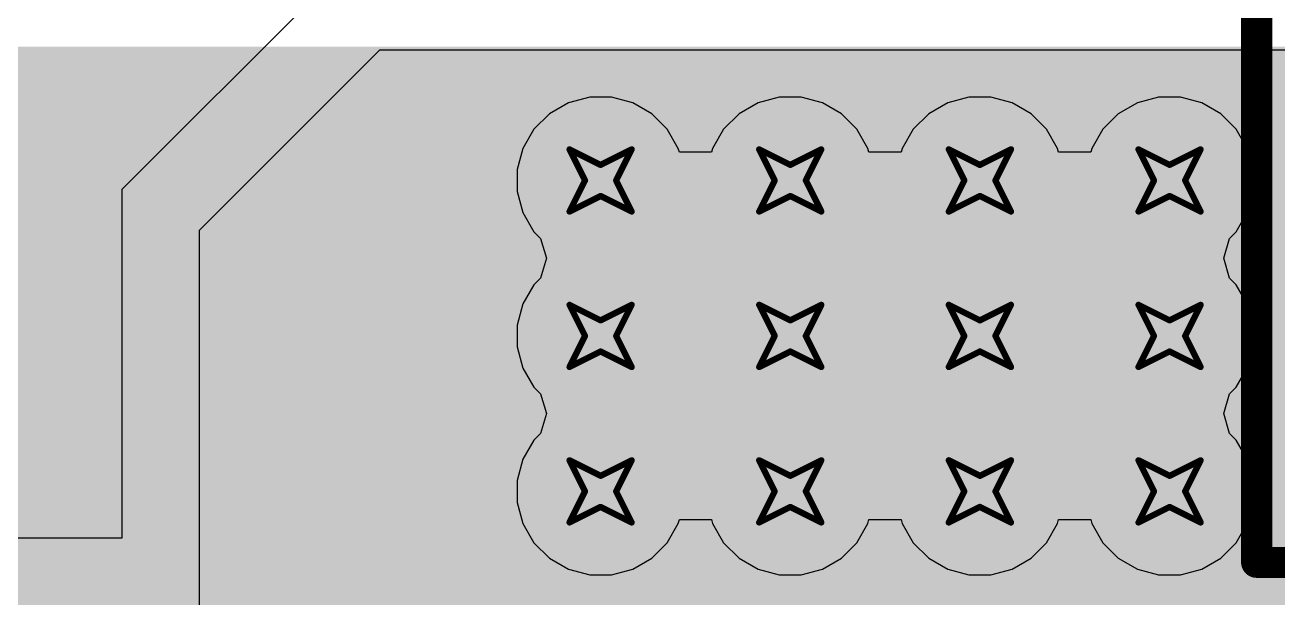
# Model space of a CAD drawing. Header units: inches. Extents: x -36 to 349, y -11 to 240.
# Drawn here: x 122.46 to 132.7, y 12.19 to 16.87 of the extents above; entities that cross this region are included whole.
import ezdxf

# ---------------------------------------------------------------- set-up
doc = ezdxf.new("R2010")
doc.units = ezdxf.units.IN
for name, color, linetype in [('Bottom Layer', 5, 'Continuous'), ('Drill Drawing', 1, 'Continuous'), ('Layer 1', 16, 'Continuous'), ('Layer 2', 76, 'Continuous'), ('Top Layer', 1, 'Continuous'), ('Top Overlay', 2, 'Continuous'), ('Top Paste', 8, 'Continuous'), ('Top Solder', 216, 'Continuous'), ('Via Holes', 16, 'Continuous')]:
    doc.layers.add(name, color=color, linetype=linetype)

# ---------------------------------------------------------------- blocks, each defined once
blk = doc.blocks.new('R___2512_63')
at = {"layer": 'Top Layer'}
for points in [[(-4.05, 1.7), (-2.45, 1.7), (-2.45, -1.7), (-4.05, -1.7)], [(2.45, 1.7), (4.05, 1.7), (4.05, -1.7), (2.45, -1.7)]]:
    blk.add_hatch(color=1, dxfattribs=at).paths.add_polyline_path(points)
at = {"layer": 'Top Paste'}
for points in [[(-4.05, 1.7), (-2.45, 1.7), (-2.45, -1.7), (-4.05, -1.7)], [(2.45, 1.7), (4.05, 1.7), (4.05, -1.7), (2.45, -1.7)]]:
    blk.add_hatch(color=8, dxfattribs=at).paths.add_polyline_path(points)
at = {"layer": 'Top Solder'}
for points in [[(-4.152, 1.802), (-2.348, 1.802), (-2.348, -1.802), (-4.152, -1.802)], [(2.348, 1.802), (4.152, 1.802), (4.152, -1.802), (2.348, -1.802)]]:
    blk.add_hatch(color=216, dxfattribs=at).paths.add_polyline_path(points)
at = {"layer": 'Top Overlay'}
for points in [[(4.237, 1.854, 0.254, 0.254, 0), (-4.242, 1.854, 0.254, 0.254, 0)], [(-4.242, -1.854, 0.254, 0.254, 0), (-4.242, 1.854, 0.254, 0.254, 0)], [(4.237, -1.854, 0.254, 0.254, 0), (4.237, 1.854, 0.254, 0.254, 0)], [(4.237, -1.854, 0.254, 0.254, 0), (-4.242, -1.854, 0.254, 0.254, 0)]]:
    blk.add_lwpolyline(points, format="xyseb", dxfattribs=at)
for points in [[(-4.305, 1.854, 0.127, 0.127, 1), (-4.178, 1.854, 0.127, 0.127, 1)], [(-4.305, 1.854, 0.127, 0.127, 1), (-4.178, 1.854, 0.127, 0.127, 1)], [(4.173, 1.854, 0.127, 0.127, 1), (4.3, 1.854, 0.127, 0.127, 1)], [(4.173, 1.854, 0.127, 0.127, 1), (4.3, 1.854, 0.127, 0.127, 1)], [(-4.305, -1.854, 0.127, 0.127, 1), (-4.178, -1.854, 0.127, 0.127, 1)], [(-4.305, -1.854, 0.127, 0.127, 1), (-4.178, -1.854, 0.127, 0.127, 1)], [(4.173, -1.854, 0.127, 0.127, 1), (4.3, -1.854, 0.127, 0.127, 1)], [(4.173, -1.854, 0.127, 0.127, 1), (4.3, -1.854, 0.127, 0.127, 1)]]:
    blk.add_lwpolyline(points, format="xyseb", close=True, dxfattribs=at)

msp = doc.modelspace()

# ---------------------------------------------------------------- hatches: boundary and pattern name
at = {"layer": 'Bottom Layer'}
for points in [[(121.599, -10.592), (134.35, -10.592), (134.35, 16.688), (121.599, 16.688)], [(121.599, 8.576), (140.877, 8.576), (140.877, 16.688), (121.599, 16.688)]]:
    msp.add_hatch(color=5, dxfattribs=at).paths.add_polyline_path(points)
h = msp.add_hatch(color=5, dxfattribs=at)
edge = h.paths.add_edge_path()
edge.add_arc((127.161, 15.596), 0.3, 0, 360)
h = msp.add_hatch(color=5, dxfattribs=at)
edge = h.paths.add_edge_path()
edge.add_arc((128.711, 15.596), 0.3, 0, 360)
h = msp.add_hatch(color=5, dxfattribs=at)
edge = h.paths.add_edge_path()
edge.add_arc((130.26, 15.596), 0.3, 0, 360)
h = msp.add_hatch(color=5, dxfattribs=at)
edge = h.paths.add_edge_path()
edge.add_arc((131.81, 15.596), 0.3, 0, 360)
h = msp.add_hatch(color=5, dxfattribs=at)
edge = h.paths.add_edge_path()
edge.add_arc((127.161, 14.326), 0.3, 0, 360)
h = msp.add_hatch(color=5, dxfattribs=at)
edge = h.paths.add_edge_path()
edge.add_arc((128.711, 14.326), 0.3, 0, 360)
h = msp.add_hatch(color=5, dxfattribs=at)
edge = h.paths.add_edge_path()
edge.add_arc((130.26, 14.326), 0.3, 0, 360)
h = msp.add_hatch(color=5, dxfattribs=at)
edge = h.paths.add_edge_path()
edge.add_arc((131.81, 14.326), 0.3, 0, 360)
h = msp.add_hatch(color=5, dxfattribs=at)
edge = h.paths.add_edge_path()
edge.add_arc((127.161, 13.056), 0.3, 0, 360)
h = msp.add_hatch(color=5, dxfattribs=at)
edge = h.paths.add_edge_path()
edge.add_arc((128.711, 13.056), 0.3, 0, 360)
h = msp.add_hatch(color=5, dxfattribs=at)
edge = h.paths.add_edge_path()
edge.add_arc((130.26, 13.056), 0.3, 0, 360)
h = msp.add_hatch(color=5, dxfattribs=at)
edge = h.paths.add_edge_path()
edge.add_arc((131.81, 13.056), 0.3, 0, 360)
at = {"layer": 'Layer 1'}
h = msp.add_hatch(color=16, dxfattribs=at)
edge = h.paths.add_edge_path()
edge.add_arc((127.161, 15.596), 0.3, 0, 360)
h = msp.add_hatch(color=16, dxfattribs=at)
edge = h.paths.add_edge_path()
edge.add_arc((128.711, 15.596), 0.3, 0, 360)
h = msp.add_hatch(color=16, dxfattribs=at)
edge = h.paths.add_edge_path()
edge.add_arc((130.26, 15.596), 0.3, 0, 360)
h = msp.add_hatch(color=16, dxfattribs=at)
edge = h.paths.add_edge_path()
edge.add_arc((131.81, 15.596), 0.3, 0, 360)
h = msp.add_hatch(color=16, dxfattribs=at)
edge = h.paths.add_edge_path()
edge.add_arc((127.161, 14.326), 0.3, 0, 360)
h = msp.add_hatch(color=16, dxfattribs=at)
edge = h.paths.add_edge_path()
edge.add_arc((128.711, 14.326), 0.3, 0, 360)
h = msp.add_hatch(color=16, dxfattribs=at)
edge = h.paths.add_edge_path()
edge.add_arc((130.26, 14.326), 0.3, 0, 360)
h = msp.add_hatch(color=16, dxfattribs=at)
edge = h.paths.add_edge_path()
edge.add_arc((131.81, 14.326), 0.3, 0, 360)
h = msp.add_hatch(color=16, dxfattribs=at)
edge = h.paths.add_edge_path()
edge.add_arc((127.161, 13.056), 0.3, 0, 360)
h = msp.add_hatch(color=16, dxfattribs=at)
edge = h.paths.add_edge_path()
edge.add_arc((128.711, 13.056), 0.3, 0, 360)
h = msp.add_hatch(color=16, dxfattribs=at)
edge = h.paths.add_edge_path()
edge.add_arc((130.26, 13.056), 0.3, 0, 360)
h = msp.add_hatch(color=16, dxfattribs=at)
edge = h.paths.add_edge_path()
edge.add_arc((131.81, 13.056), 0.3, 0, 360)
at = {"layer": 'Layer 2'}
h = msp.add_hatch(color=76, dxfattribs=at)
edge = h.paths.add_edge_path()
edge.add_arc((127.161, 15.596), 0.3, 0, 360)
h = msp.add_hatch(color=76, dxfattribs=at)
edge = h.paths.add_edge_path()
edge.add_arc((128.711, 15.596), 0.3, 0, 360)
h = msp.add_hatch(color=76, dxfattribs=at)
edge = h.paths.add_edge_path()
edge.add_arc((130.26, 15.596), 0.3, 0, 360)
h = msp.add_hatch(color=76, dxfattribs=at)
edge = h.paths.add_edge_path()
edge.add_arc((131.81, 15.596), 0.3, 0, 360)
h = msp.add_hatch(color=76, dxfattribs=at)
edge = h.paths.add_edge_path()
edge.add_arc((127.161, 14.326), 0.3, 0, 360)
h = msp.add_hatch(color=76, dxfattribs=at)
edge = h.paths.add_edge_path()
edge.add_arc((128.711, 14.326), 0.3, 0, 360)
h = msp.add_hatch(color=76, dxfattribs=at)
edge = h.paths.add_edge_path()
edge.add_arc((130.26, 14.326), 0.3, 0, 360)
h = msp.add_hatch(color=76, dxfattribs=at)
edge = h.paths.add_edge_path()
edge.add_arc((131.81, 14.326), 0.3, 0, 360)
h = msp.add_hatch(color=76, dxfattribs=at)
edge = h.paths.add_edge_path()
edge.add_arc((127.161, 13.056), 0.3, 0, 360)
h = msp.add_hatch(color=76, dxfattribs=at)
edge = h.paths.add_edge_path()
edge.add_arc((128.711, 13.056), 0.3, 0, 360)
h = msp.add_hatch(color=76, dxfattribs=at)
edge = h.paths.add_edge_path()
edge.add_arc((130.26, 13.056), 0.3, 0, 360)
h = msp.add_hatch(color=76, dxfattribs=at)
edge = h.paths.add_edge_path()
edge.add_arc((131.81, 13.056), 0.3, 0, 360)
at = {"layer": 'Top Layer'}
h = msp.add_hatch(color=1, dxfattribs=at)
edge = h.paths.add_edge_path()
edge.add_arc((127.161, 15.596), 0.3, 0, 360)
h = msp.add_hatch(color=1, dxfattribs=at)
edge = h.paths.add_edge_path()
edge.add_arc((128.711, 15.596), 0.3, 0, 360)
h = msp.add_hatch(color=1, dxfattribs=at)
edge = h.paths.add_edge_path()
edge.add_arc((130.26, 15.596), 0.3, 0, 360)
h = msp.add_hatch(color=1, dxfattribs=at)
edge = h.paths.add_edge_path()
edge.add_arc((131.81, 15.596), 0.3, 0, 360)
h = msp.add_hatch(color=1, dxfattribs=at)
edge = h.paths.add_edge_path()
edge.add_arc((127.161, 14.326), 0.3, 0, 360)
h = msp.add_hatch(color=1, dxfattribs=at)
edge = h.paths.add_edge_path()
edge.add_arc((128.711, 14.326), 0.3, 0, 360)
h = msp.add_hatch(color=1, dxfattribs=at)
edge = h.paths.add_edge_path()
edge.add_arc((130.26, 14.326), 0.3, 0, 360)
h = msp.add_hatch(color=1, dxfattribs=at)
edge = h.paths.add_edge_path()
edge.add_arc((131.81, 14.326), 0.3, 0, 360)
h = msp.add_hatch(color=1, dxfattribs=at)
edge = h.paths.add_edge_path()
edge.add_arc((127.161, 13.056), 0.3, 0, 360)
h = msp.add_hatch(color=1, dxfattribs=at)
edge = h.paths.add_edge_path()
edge.add_arc((128.711, 13.056), 0.3, 0, 360)
h = msp.add_hatch(color=1, dxfattribs=at)
edge = h.paths.add_edge_path()
edge.add_arc((130.26, 13.056), 0.3, 0, 360)
h = msp.add_hatch(color=1, dxfattribs=at)
edge = h.paths.add_edge_path()
edge.add_arc((131.81, 13.056), 0.3, 0, 360)
at = {"layer": 'Via Holes'}
h = msp.add_hatch(color=7, dxfattribs=at)
edge = h.paths.add_edge_path()
edge.add_arc((127.161, 15.596), 0.15, 0, 360)
h = msp.add_hatch(color=7, dxfattribs=at)
edge = h.paths.add_edge_path()
edge.add_arc((128.711, 15.596), 0.15, 0, 360)
h = msp.add_hatch(color=7, dxfattribs=at)
edge = h.paths.add_edge_path()
edge.add_arc((130.26, 15.596), 0.15, 0, 360)
h = msp.add_hatch(color=7, dxfattribs=at)
edge = h.paths.add_edge_path()
edge.add_arc((131.81, 15.596), 0.15, 0, 360)
h = msp.add_hatch(color=7, dxfattribs=at)
edge = h.paths.add_edge_path()
edge.add_arc((127.161, 14.326), 0.15, 0, 360)
h = msp.add_hatch(color=7, dxfattribs=at)
edge = h.paths.add_edge_path()
edge.add_arc((128.711, 14.326), 0.15, 0, 360)
h = msp.add_hatch(color=7, dxfattribs=at)
edge = h.paths.add_edge_path()
edge.add_arc((130.26, 14.326), 0.15, 0, 360)
h = msp.add_hatch(color=7, dxfattribs=at)
edge = h.paths.add_edge_path()
edge.add_arc((131.81, 14.326), 0.15, 0, 360)
h = msp.add_hatch(color=7, dxfattribs=at)
edge = h.paths.add_edge_path()
edge.add_arc((127.161, 13.056), 0.15, 0, 360)
h = msp.add_hatch(color=7, dxfattribs=at)
edge = h.paths.add_edge_path()
edge.add_arc((128.711, 13.056), 0.15, 0, 360)
h = msp.add_hatch(color=7, dxfattribs=at)
edge = h.paths.add_edge_path()
edge.add_arc((130.26, 13.056), 0.15, 0, 360)
h = msp.add_hatch(color=7, dxfattribs=at)
edge = h.paths.add_edge_path()
edge.add_arc((131.81, 13.056), 0.15, 0, 360)

# ---------------------------------------------------------------- linework, layer by layer
at = {"layer": 'Drill Drawing'}
for points in [[(126.907, 15.85, 0.0508, 0.0508, 0), (127.161, 15.723, 0.0508, 0.0508, 0)], [(126.907, 15.85, 0.0508, 0.0508, 0), (127.034, 15.596, 0.0508, 0.0508, 0)], [(127.161, 15.723, 0.0508, 0.0508, 0), (127.415, 15.85, 0.0508, 0.0508, 0)], [(127.288, 15.596, 0.0508, 0.0508, 0), (127.415, 15.85, 0.0508, 0.0508, 0)], [(128.457, 15.85, 0.0508, 0.0508, 0), (128.711, 15.723, 0.0508, 0.0508, 0)], [(128.457, 15.85, 0.0508, 0.0508, 0), (128.584, 15.596, 0.0508, 0.0508, 0)], [(128.711, 15.723, 0.0508, 0.0508, 0), (128.965, 15.85, 0.0508, 0.0508, 0)], [(128.838, 15.596, 0.0508, 0.0508, 0), (128.965, 15.85, 0.0508, 0.0508, 0)], [(130.006, 15.85, 0.0508, 0.0508, 0), (130.26, 15.723, 0.0508, 0.0508, 0)], [(130.006, 15.85, 0.0508, 0.0508, 0), (130.133, 15.596, 0.0508, 0.0508, 0)], [(130.26, 15.723, 0.0508, 0.0508, 0), (130.514, 15.85, 0.0508, 0.0508, 0)], [(130.387, 15.596, 0.0508, 0.0508, 0), (130.514, 15.85, 0.0508, 0.0508, 0)], [(131.556, 15.85, 0.0508, 0.0508, 0), (131.81, 15.723, 0.0508, 0.0508, 0)], [(131.556, 15.85, 0.0508, 0.0508, 0), (131.683, 15.596, 0.0508, 0.0508, 0)], [(131.81, 15.723, 0.0508, 0.0508, 0), (132.064, 15.85, 0.0508, 0.0508, 0)], [(131.937, 15.596, 0.0508, 0.0508, 0), (132.064, 15.85, 0.0508, 0.0508, 0)], [(126.907, 15.342, 0.0508, 0.0508, 0), (127.034, 15.596, 0.0508, 0.0508, 0)], [(127.288, 15.596, 0.0508, 0.0508, 0), (127.415, 15.342, 0.0508, 0.0508, 0)], [(128.457, 15.342, 0.0508, 0.0508, 0), (128.584, 15.596, 0.0508, 0.0508, 0)], [(128.838, 15.596, 0.0508, 0.0508, 0), (128.965, 15.342, 0.0508, 0.0508, 0)], [(130.006, 15.342, 0.0508, 0.0508, 0), (130.133, 15.596, 0.0508, 0.0508, 0)], [(130.387, 15.596, 0.0508, 0.0508, 0), (130.514, 15.342, 0.0508, 0.0508, 0)], [(131.556, 15.342, 0.0508, 0.0508, 0), (131.683, 15.596, 0.0508, 0.0508, 0)], [(131.937, 15.596, 0.0508, 0.0508, 0), (132.064, 15.342, 0.0508, 0.0508, 0)], [(126.907, 15.342, 0.0508, 0.0508, 0), (127.161, 15.469, 0.0508, 0.0508, 0)], [(127.161, 15.469, 0.0508, 0.0508, 0), (127.415, 15.342, 0.0508, 0.0508, 0)], [(128.457, 15.342, 0.0508, 0.0508, 0), (128.711, 15.469, 0.0508, 0.0508, 0)], [(128.711, 15.469, 0.0508, 0.0508, 0), (128.965, 15.342, 0.0508, 0.0508, 0)], [(130.006, 15.342, 0.0508, 0.0508, 0), (130.26, 15.469, 0.0508, 0.0508, 0)], [(130.26, 15.469, 0.0508, 0.0508, 0), (130.514, 15.342, 0.0508, 0.0508, 0)], [(131.556, 15.342, 0.0508, 0.0508, 0), (131.81, 15.469, 0.0508, 0.0508, 0)], [(131.81, 15.469, 0.0508, 0.0508, 0), (132.064, 15.342, 0.0508, 0.0508, 0)], [(126.907, 14.58, 0.0508, 0.0508, 0), (127.161, 14.453, 0.0508, 0.0508, 0)], [(126.907, 14.58, 0.0508, 0.0508, 0), (127.034, 14.326, 0.0508, 0.0508, 0)], [(127.161, 14.453, 0.0508, 0.0508, 0), (127.415, 14.58, 0.0508, 0.0508, 0)], [(127.288, 14.326, 0.0508, 0.0508, 0), (127.415, 14.58, 0.0508, 0.0508, 0)], [(128.457, 14.58, 0.0508, 0.0508, 0), (128.711, 14.453, 0.0508, 0.0508, 0)], [(128.457, 14.58, 0.0508, 0.0508, 0), (128.584, 14.326, 0.0508, 0.0508, 0)], [(128.711, 14.453, 0.0508, 0.0508, 0), (128.965, 14.58, 0.0508, 0.0508, 0)], [(128.838, 14.326, 0.0508, 0.0508, 0), (128.965, 14.58, 0.0508, 0.0508, 0)], [(130.006, 14.58, 0.0508, 0.0508, 0), (130.26, 14.453, 0.0508, 0.0508, 0)], [(130.006, 14.58, 0.0508, 0.0508, 0), (130.133, 14.326, 0.0508, 0.0508, 0)], [(130.26, 14.453, 0.0508, 0.0508, 0), (130.514, 14.58, 0.0508, 0.0508, 0)], [(130.387, 14.326, 0.0508, 0.0508, 0), (130.514, 14.58, 0.0508, 0.0508, 0)], [(131.556, 14.58, 0.0508, 0.0508, 0), (131.81, 14.453, 0.0508, 0.0508, 0)], [(131.556, 14.58, 0.0508, 0.0508, 0), (131.683, 14.326, 0.0508, 0.0508, 0)], [(131.81, 14.453, 0.0508, 0.0508, 0), (132.064, 14.58, 0.0508, 0.0508, 0)], [(131.937, 14.326, 0.0508, 0.0508, 0), (132.064, 14.58, 0.0508, 0.0508, 0)], [(126.907, 14.072, 0.0508, 0.0508, 0), (127.034, 14.326, 0.0508, 0.0508, 0)], [(127.288, 14.326, 0.0508, 0.0508, 0), (127.415, 14.072, 0.0508, 0.0508, 0)], [(128.457, 14.072, 0.0508, 0.0508, 0), (128.584, 14.326, 0.0508, 0.0508, 0)], [(128.838, 14.326, 0.0508, 0.0508, 0), (128.965, 14.072, 0.0508, 0.0508, 0)], [(130.006, 14.072, 0.0508, 0.0508, 0), (130.133, 14.326, 0.0508, 0.0508, 0)], [(130.387, 14.326, 0.0508, 0.0508, 0), (130.514, 14.072, 0.0508, 0.0508, 0)], [(131.556, 14.072, 0.0508, 0.0508, 0), (131.683, 14.326, 0.0508, 0.0508, 0)], [(131.937, 14.326, 0.0508, 0.0508, 0), (132.064, 14.072, 0.0508, 0.0508, 0)], [(126.907, 14.072, 0.0508, 0.0508, 0), (127.161, 14.199, 0.0508, 0.0508, 0)], [(127.161, 14.199, 0.0508, 0.0508, 0), (127.415, 14.072, 0.0508, 0.0508, 0)], [(128.457, 14.072, 0.0508, 0.0508, 0), (128.711, 14.199, 0.0508, 0.0508, 0)], [(128.711, 14.199, 0.0508, 0.0508, 0), (128.965, 14.072, 0.0508, 0.0508, 0)], [(130.006, 14.072, 0.0508, 0.0508, 0), (130.26, 14.199, 0.0508, 0.0508, 0)], [(130.26, 14.199, 0.0508, 0.0508, 0), (130.514, 14.072, 0.0508, 0.0508, 0)], [(131.556, 14.072, 0.0508, 0.0508, 0), (131.81, 14.199, 0.0508, 0.0508, 0)], [(131.81, 14.199, 0.0508, 0.0508, 0), (132.064, 14.072, 0.0508, 0.0508, 0)], [(126.907, 13.31, 0.0508, 0.0508, 0), (127.161, 13.183, 0.0508, 0.0508, 0)], [(126.907, 13.31, 0.0508, 0.0508, 0), (127.034, 13.056, 0.0508, 0.0508, 0)], [(127.161, 13.183, 0.0508, 0.0508, 0), (127.415, 13.31, 0.0508, 0.0508, 0)], [(127.288, 13.056, 0.0508, 0.0508, 0), (127.415, 13.31, 0.0508, 0.0508, 0)], [(128.457, 13.31, 0.0508, 0.0508, 0), (128.711, 13.183, 0.0508, 0.0508, 0)], [(128.457, 13.31, 0.0508, 0.0508, 0), (128.584, 13.056, 0.0508, 0.0508, 0)], [(128.711, 13.183, 0.0508, 0.0508, 0), (128.965, 13.31, 0.0508, 0.0508, 0)], [(128.838, 13.056, 0.0508, 0.0508, 0), (128.965, 13.31, 0.0508, 0.0508, 0)], [(130.006, 13.31, 0.0508, 0.0508, 0), (130.26, 13.183, 0.0508, 0.0508, 0)], [(130.006, 13.31, 0.0508, 0.0508, 0), (130.133, 13.056, 0.0508, 0.0508, 0)], [(130.26, 13.183, 0.0508, 0.0508, 0), (130.514, 13.31, 0.0508, 0.0508, 0)], [(130.387, 13.056, 0.0508, 0.0508, 0), (130.514, 13.31, 0.0508, 0.0508, 0)], [(131.556, 13.31, 0.0508, 0.0508, 0), (131.81, 13.183, 0.0508, 0.0508, 0)], [(131.556, 13.31, 0.0508, 0.0508, 0), (131.683, 13.056, 0.0508, 0.0508, 0)], [(131.81, 13.183, 0.0508, 0.0508, 0), (132.064, 13.31, 0.0508, 0.0508, 0)], [(131.937, 13.056, 0.0508, 0.0508, 0), (132.064, 13.31, 0.0508, 0.0508, 0)], [(126.907, 12.802, 0.0508, 0.0508, 0), (127.034, 13.056, 0.0508, 0.0508, 0)], [(127.288, 13.056, 0.0508, 0.0508, 0), (127.415, 12.802, 0.0508, 0.0508, 0)], [(128.457, 12.802, 0.0508, 0.0508, 0), (128.584, 13.056, 0.0508, 0.0508, 0)], [(128.838, 13.056, 0.0508, 0.0508, 0), (128.965, 12.802, 0.0508, 0.0508, 0)], [(130.006, 12.802, 0.0508, 0.0508, 0), (130.133, 13.056, 0.0508, 0.0508, 0)], [(130.387, 13.056, 0.0508, 0.0508, 0), (130.514, 12.802, 0.0508, 0.0508, 0)], [(131.556, 12.802, 0.0508, 0.0508, 0), (131.683, 13.056, 0.0508, 0.0508, 0)], [(131.937, 13.056, 0.0508, 0.0508, 0), (132.064, 12.802, 0.0508, 0.0508, 0)], [(126.907, 12.802, 0.0508, 0.0508, 0), (127.161, 12.929, 0.0508, 0.0508, 0)], [(127.161, 12.929, 0.0508, 0.0508, 0), (127.415, 12.802, 0.0508, 0.0508, 0)], [(128.457, 12.802, 0.0508, 0.0508, 0), (128.711, 12.929, 0.0508, 0.0508, 0)], [(128.711, 12.929, 0.0508, 0.0508, 0), (128.965, 12.802, 0.0508, 0.0508, 0)], [(130.006, 12.802, 0.0508, 0.0508, 0), (130.26, 12.929, 0.0508, 0.0508, 0)], [(130.26, 12.929, 0.0508, 0.0508, 0), (130.514, 12.802, 0.0508, 0.0508, 0)], [(131.556, 12.802, 0.0508, 0.0508, 0), (131.81, 12.929, 0.0508, 0.0508, 0)], [(131.81, 12.929, 0.0508, 0.0508, 0), (132.064, 12.802, 0.0508, 0.0508, 0)]]:
    msp.add_lwpolyline(points, format="xyseb", dxfattribs=at)
for points in [[(126.895, 15.85, 0.0254, 0.0254, 1), (126.92, 15.85, 0.0254, 0.0254, 1)], [(126.895, 15.85, 0.0254, 0.0254, 1), (126.92, 15.85, 0.0254, 0.0254, 1)], [(127.403, 15.85, 0.0254, 0.0254, 1), (127.428, 15.85, 0.0254, 0.0254, 1)], [(127.403, 15.85, 0.0254, 0.0254, 1), (127.428, 15.85, 0.0254, 0.0254, 1)], [(128.444, 15.85, 0.0254, 0.0254, 1), (128.469, 15.85, 0.0254, 0.0254, 1)], [(128.444, 15.85, 0.0254, 0.0254, 1), (128.469, 15.85, 0.0254, 0.0254, 1)], [(128.952, 15.85, 0.0254, 0.0254, 1), (128.977, 15.85, 0.0254, 0.0254, 1)], [(128.952, 15.85, 0.0254, 0.0254, 1), (128.977, 15.85, 0.0254, 0.0254, 1)], [(129.993, 15.85, 0.0254, 0.0254, 1), (130.019, 15.85, 0.0254, 0.0254, 1)], [(129.993, 15.85, 0.0254, 0.0254, 1), (130.019, 15.85, 0.0254, 0.0254, 1)], [(130.501, 15.85, 0.0254, 0.0254, 1), (130.527, 15.85, 0.0254, 0.0254, 1)], [(130.501, 15.85, 0.0254, 0.0254, 1), (130.527, 15.85, 0.0254, 0.0254, 1)], [(131.543, 15.85, 0.0254, 0.0254, 1), (131.568, 15.85, 0.0254, 0.0254, 1)], [(131.543, 15.85, 0.0254, 0.0254, 1), (131.568, 15.85, 0.0254, 0.0254, 1)], [(132.051, 15.85, 0.0254, 0.0254, 1), (132.076, 15.85, 0.0254, 0.0254, 1)], [(132.051, 15.85, 0.0254, 0.0254, 1), (132.076, 15.85, 0.0254, 0.0254, 1)], [(127.149, 15.723, 0.0254, 0.0254, 1), (127.174, 15.723, 0.0254, 0.0254, 1)], [(127.149, 15.723, 0.0254, 0.0254, 1), (127.174, 15.723, 0.0254, 0.0254, 1)], [(128.698, 15.723, 0.0254, 0.0254, 1), (128.723, 15.723, 0.0254, 0.0254, 1)], [(128.698, 15.723, 0.0254, 0.0254, 1), (128.723, 15.723, 0.0254, 0.0254, 1)], [(130.247, 15.723, 0.0254, 0.0254, 1), (130.273, 15.723, 0.0254, 0.0254, 1)], [(130.247, 15.723, 0.0254, 0.0254, 1), (130.273, 15.723, 0.0254, 0.0254, 1)], [(131.797, 15.723, 0.0254, 0.0254, 1), (131.822, 15.723, 0.0254, 0.0254, 1)], [(131.797, 15.723, 0.0254, 0.0254, 1), (131.822, 15.723, 0.0254, 0.0254, 1)], [(127.022, 15.596, 0.0254, 0.0254, 1), (127.047, 15.596, 0.0254, 0.0254, 1)], [(127.022, 15.596, 0.0254, 0.0254, 1), (127.047, 15.596, 0.0254, 0.0254, 1)], [(127.276, 15.596, 0.0254, 0.0254, 1), (127.301, 15.596, 0.0254, 0.0254, 1)], [(127.276, 15.596, 0.0254, 0.0254, 1), (127.301, 15.596, 0.0254, 0.0254, 1)], [(128.571, 15.596, 0.0254, 0.0254, 1), (128.596, 15.596, 0.0254, 0.0254, 1)], [(128.571, 15.596, 0.0254, 0.0254, 1), (128.596, 15.596, 0.0254, 0.0254, 1)], [(128.825, 15.596, 0.0254, 0.0254, 1), (128.85, 15.596, 0.0254, 0.0254, 1)], [(128.825, 15.596, 0.0254, 0.0254, 1), (128.85, 15.596, 0.0254, 0.0254, 1)], [(130.12, 15.596, 0.0254, 0.0254, 1), (130.146, 15.596, 0.0254, 0.0254, 1)], [(130.12, 15.596, 0.0254, 0.0254, 1), (130.146, 15.596, 0.0254, 0.0254, 1)], [(130.374, 15.596, 0.0254, 0.0254, 1), (130.4, 15.596, 0.0254, 0.0254, 1)], [(130.374, 15.596, 0.0254, 0.0254, 1), (130.4, 15.596, 0.0254, 0.0254, 1)], [(131.67, 15.596, 0.0254, 0.0254, 1), (131.695, 15.596, 0.0254, 0.0254, 1)], [(131.67, 15.596, 0.0254, 0.0254, 1), (131.695, 15.596, 0.0254, 0.0254, 1)], [(131.924, 15.596, 0.0254, 0.0254, 1), (131.949, 15.596, 0.0254, 0.0254, 1)], [(131.924, 15.596, 0.0254, 0.0254, 1), (131.949, 15.596, 0.0254, 0.0254, 1)], [(127.149, 15.469, 0.0254, 0.0254, 1), (127.174, 15.469, 0.0254, 0.0254, 1)], [(127.149, 15.469, 0.0254, 0.0254, 1), (127.174, 15.469, 0.0254, 0.0254, 1)], [(128.698, 15.469, 0.0254, 0.0254, 1), (128.723, 15.469, 0.0254, 0.0254, 1)], [(128.698, 15.469, 0.0254, 0.0254, 1), (128.723, 15.469, 0.0254, 0.0254, 1)], [(130.247, 15.469, 0.0254, 0.0254, 1), (130.273, 15.469, 0.0254, 0.0254, 1)], [(130.247, 15.469, 0.0254, 0.0254, 1), (130.273, 15.469, 0.0254, 0.0254, 1)], [(131.797, 15.469, 0.0254, 0.0254, 1), (131.822, 15.469, 0.0254, 0.0254, 1)], [(131.797, 15.469, 0.0254, 0.0254, 1), (131.822, 15.469, 0.0254, 0.0254, 1)], [(126.895, 15.342, 0.0254, 0.0254, 1), (126.92, 15.342, 0.0254, 0.0254, 1)], [(126.895, 15.342, 0.0254, 0.0254, 1), (126.92, 15.342, 0.0254, 0.0254, 1)], [(127.403, 15.342, 0.0254, 0.0254, 1), (127.428, 15.342, 0.0254, 0.0254, 1)], [(127.403, 15.342, 0.0254, 0.0254, 1), (127.428, 15.342, 0.0254, 0.0254, 1)], [(128.444, 15.342, 0.0254, 0.0254, 1), (128.469, 15.342, 0.0254, 0.0254, 1)], [(128.444, 15.342, 0.0254, 0.0254, 1), (128.469, 15.342, 0.0254, 0.0254, 1)], [(128.952, 15.342, 0.0254, 0.0254, 1), (128.977, 15.342, 0.0254, 0.0254, 1)], [(128.952, 15.342, 0.0254, 0.0254, 1), (128.977, 15.342, 0.0254, 0.0254, 1)], [(129.993, 15.342, 0.0254, 0.0254, 1), (130.019, 15.342, 0.0254, 0.0254, 1)], [(129.993, 15.342, 0.0254, 0.0254, 1), (130.019, 15.342, 0.0254, 0.0254, 1)], [(130.501, 15.342, 0.0254, 0.0254, 1), (130.527, 15.342, 0.0254, 0.0254, 1)], [(130.501, 15.342, 0.0254, 0.0254, 1), (130.527, 15.342, 0.0254, 0.0254, 1)], [(131.543, 15.342, 0.0254, 0.0254, 1), (131.568, 15.342, 0.0254, 0.0254, 1)], [(131.543, 15.342, 0.0254, 0.0254, 1), (131.568, 15.342, 0.0254, 0.0254, 1)], [(132.051, 15.342, 0.0254, 0.0254, 1), (132.076, 15.342, 0.0254, 0.0254, 1)], [(132.051, 15.342, 0.0254, 0.0254, 1), (132.076, 15.342, 0.0254, 0.0254, 1)], [(126.895, 14.58, 0.0254, 0.0254, 1), (126.92, 14.58, 0.0254, 0.0254, 1)], [(126.895, 14.58, 0.0254, 0.0254, 1), (126.92, 14.58, 0.0254, 0.0254, 1)], [(127.403, 14.58, 0.0254, 0.0254, 1), (127.428, 14.58, 0.0254, 0.0254, 1)], [(127.403, 14.58, 0.0254, 0.0254, 1), (127.428, 14.58, 0.0254, 0.0254, 1)], [(128.444, 14.58, 0.0254, 0.0254, 1), (128.469, 14.58, 0.0254, 0.0254, 1)], [(128.444, 14.58, 0.0254, 0.0254, 1), (128.469, 14.58, 0.0254, 0.0254, 1)], [(128.952, 14.58, 0.0254, 0.0254, 1), (128.977, 14.58, 0.0254, 0.0254, 1)], [(128.952, 14.58, 0.0254, 0.0254, 1), (128.977, 14.58, 0.0254, 0.0254, 1)], [(129.993, 14.58, 0.0254, 0.0254, 1), (130.019, 14.58, 0.0254, 0.0254, 1)], [(129.993, 14.58, 0.0254, 0.0254, 1), (130.019, 14.58, 0.0254, 0.0254, 1)], [(130.501, 14.58, 0.0254, 0.0254, 1), (130.527, 14.58, 0.0254, 0.0254, 1)], [(130.501, 14.58, 0.0254, 0.0254, 1), (130.527, 14.58, 0.0254, 0.0254, 1)], [(131.543, 14.58, 0.0254, 0.0254, 1), (131.568, 14.58, 0.0254, 0.0254, 1)], [(131.543, 14.58, 0.0254, 0.0254, 1), (131.568, 14.58, 0.0254, 0.0254, 1)], [(132.051, 14.58, 0.0254, 0.0254, 1), (132.076, 14.58, 0.0254, 0.0254, 1)], [(132.051, 14.58, 0.0254, 0.0254, 1), (132.076, 14.58, 0.0254, 0.0254, 1)], [(127.149, 14.453, 0.0254, 0.0254, 1), (127.174, 14.453, 0.0254, 0.0254, 1)], [(127.149, 14.453, 0.0254, 0.0254, 1), (127.174, 14.453, 0.0254, 0.0254, 1)], [(128.698, 14.453, 0.0254, 0.0254, 1), (128.723, 14.453, 0.0254, 0.0254, 1)], [(128.698, 14.453, 0.0254, 0.0254, 1), (128.723, 14.453, 0.0254, 0.0254, 1)], [(130.247, 14.453, 0.0254, 0.0254, 1), (130.273, 14.453, 0.0254, 0.0254, 1)], [(130.247, 14.453, 0.0254, 0.0254, 1), (130.273, 14.453, 0.0254, 0.0254, 1)], [(131.797, 14.453, 0.0254, 0.0254, 1), (131.822, 14.453, 0.0254, 0.0254, 1)], [(131.797, 14.453, 0.0254, 0.0254, 1), (131.822, 14.453, 0.0254, 0.0254, 1)], [(127.022, 14.326, 0.0254, 0.0254, 1), (127.047, 14.326, 0.0254, 0.0254, 1)], [(127.022, 14.326, 0.0254, 0.0254, 1), (127.047, 14.326, 0.0254, 0.0254, 1)], [(127.276, 14.326, 0.0254, 0.0254, 1), (127.301, 14.326, 0.0254, 0.0254, 1)], [(127.276, 14.326, 0.0254, 0.0254, 1), (127.301, 14.326, 0.0254, 0.0254, 1)], [(128.571, 14.326, 0.0254, 0.0254, 1), (128.596, 14.326, 0.0254, 0.0254, 1)], [(128.571, 14.326, 0.0254, 0.0254, 1), (128.596, 14.326, 0.0254, 0.0254, 1)], [(128.825, 14.326, 0.0254, 0.0254, 1), (128.85, 14.326, 0.0254, 0.0254, 1)], [(128.825, 14.326, 0.0254, 0.0254, 1), (128.85, 14.326, 0.0254, 0.0254, 1)], [(130.12, 14.326, 0.0254, 0.0254, 1), (130.146, 14.326, 0.0254, 0.0254, 1)], [(130.12, 14.326, 0.0254, 0.0254, 1), (130.146, 14.326, 0.0254, 0.0254, 1)], [(130.374, 14.326, 0.0254, 0.0254, 1), (130.4, 14.326, 0.0254, 0.0254, 1)], [(130.374, 14.326, 0.0254, 0.0254, 1), (130.4, 14.326, 0.0254, 0.0254, 1)], [(131.67, 14.326, 0.0254, 0.0254, 1), (131.695, 14.326, 0.0254, 0.0254, 1)], [(131.67, 14.326, 0.0254, 0.0254, 1), (131.695, 14.326, 0.0254, 0.0254, 1)], [(131.924, 14.326, 0.0254, 0.0254, 1), (131.949, 14.326, 0.0254, 0.0254, 1)], [(131.924, 14.326, 0.0254, 0.0254, 1), (131.949, 14.326, 0.0254, 0.0254, 1)], [(127.149, 14.199, 0.0254, 0.0254, 1), (127.174, 14.199, 0.0254, 0.0254, 1)], [(127.149, 14.199, 0.0254, 0.0254, 1), (127.174, 14.199, 0.0254, 0.0254, 1)], [(128.698, 14.199, 0.0254, 0.0254, 1), (128.723, 14.199, 0.0254, 0.0254, 1)], [(128.698, 14.199, 0.0254, 0.0254, 1), (128.723, 14.199, 0.0254, 0.0254, 1)], [(130.247, 14.199, 0.0254, 0.0254, 1), (130.273, 14.199, 0.0254, 0.0254, 1)], [(130.247, 14.199, 0.0254, 0.0254, 1), (130.273, 14.199, 0.0254, 0.0254, 1)], [(131.797, 14.199, 0.0254, 0.0254, 1), (131.822, 14.199, 0.0254, 0.0254, 1)], [(131.797, 14.199, 0.0254, 0.0254, 1), (131.822, 14.199, 0.0254, 0.0254, 1)], [(126.895, 14.072, 0.0254, 0.0254, 1), (126.92, 14.072, 0.0254, 0.0254, 1)], [(126.895, 14.072, 0.0254, 0.0254, 1), (126.92, 14.072, 0.0254, 0.0254, 1)], [(127.403, 14.072, 0.0254, 0.0254, 1), (127.428, 14.072, 0.0254, 0.0254, 1)], [(127.403, 14.072, 0.0254, 0.0254, 1), (127.428, 14.072, 0.0254, 0.0254, 1)], [(128.444, 14.072, 0.0254, 0.0254, 1), (128.469, 14.072, 0.0254, 0.0254, 1)], [(128.444, 14.072, 0.0254, 0.0254, 1), (128.469, 14.072, 0.0254, 0.0254, 1)], [(128.952, 14.072, 0.0254, 0.0254, 1), (128.977, 14.072, 0.0254, 0.0254, 1)], [(128.952, 14.072, 0.0254, 0.0254, 1), (128.977, 14.072, 0.0254, 0.0254, 1)], [(129.993, 14.072, 0.0254, 0.0254, 1), (130.019, 14.072, 0.0254, 0.0254, 1)], [(129.993, 14.072, 0.0254, 0.0254, 1), (130.019, 14.072, 0.0254, 0.0254, 1)], [(130.501, 14.072, 0.0254, 0.0254, 1), (130.527, 14.072, 0.0254, 0.0254, 1)], [(130.501, 14.072, 0.0254, 0.0254, 1), (130.527, 14.072, 0.0254, 0.0254, 1)], [(131.543, 14.072, 0.0254, 0.0254, 1), (131.568, 14.072, 0.0254, 0.0254, 1)], [(131.543, 14.072, 0.0254, 0.0254, 1), (131.568, 14.072, 0.0254, 0.0254, 1)], [(132.051, 14.072, 0.0254, 0.0254, 1), (132.076, 14.072, 0.0254, 0.0254, 1)], [(132.051, 14.072, 0.0254, 0.0254, 1), (132.076, 14.072, 0.0254, 0.0254, 1)], [(126.895, 13.31, 0.0254, 0.0254, 1), (126.92, 13.31, 0.0254, 0.0254, 1)], [(126.895, 13.31, 0.0254, 0.0254, 1), (126.92, 13.31, 0.0254, 0.0254, 1)], [(127.403, 13.31, 0.0254, 0.0254, 1), (127.428, 13.31, 0.0254, 0.0254, 1)], [(127.403, 13.31, 0.0254, 0.0254, 1), (127.428, 13.31, 0.0254, 0.0254, 1)], [(128.444, 13.31, 0.0254, 0.0254, 1), (128.469, 13.31, 0.0254, 0.0254, 1)], [(128.444, 13.31, 0.0254, 0.0254, 1), (128.469, 13.31, 0.0254, 0.0254, 1)], [(128.952, 13.31, 0.0254, 0.0254, 1), (128.977, 13.31, 0.0254, 0.0254, 1)], [(128.952, 13.31, 0.0254, 0.0254, 1), (128.977, 13.31, 0.0254, 0.0254, 1)], [(129.993, 13.31, 0.0254, 0.0254, 1), (130.019, 13.31, 0.0254, 0.0254, 1)], [(129.993, 13.31, 0.0254, 0.0254, 1), (130.019, 13.31, 0.0254, 0.0254, 1)], [(130.501, 13.31, 0.0254, 0.0254, 1), (130.527, 13.31, 0.0254, 0.0254, 1)], [(130.501, 13.31, 0.0254, 0.0254, 1), (130.527, 13.31, 0.0254, 0.0254, 1)], [(131.543, 13.31, 0.0254, 0.0254, 1), (131.568, 13.31, 0.0254, 0.0254, 1)], [(131.543, 13.31, 0.0254, 0.0254, 1), (131.568, 13.31, 0.0254, 0.0254, 1)], [(132.051, 13.31, 0.0254, 0.0254, 1), (132.076, 13.31, 0.0254, 0.0254, 1)], [(132.051, 13.31, 0.0254, 0.0254, 1), (132.076, 13.31, 0.0254, 0.0254, 1)], [(127.149, 13.183, 0.0254, 0.0254, 1), (127.174, 13.183, 0.0254, 0.0254, 1)], [(127.149, 13.183, 0.0254, 0.0254, 1), (127.174, 13.183, 0.0254, 0.0254, 1)], [(128.698, 13.183, 0.0254, 0.0254, 1), (128.723, 13.183, 0.0254, 0.0254, 1)], [(128.698, 13.183, 0.0254, 0.0254, 1), (128.723, 13.183, 0.0254, 0.0254, 1)], [(130.247, 13.183, 0.0254, 0.0254, 1), (130.273, 13.183, 0.0254, 0.0254, 1)], [(130.247, 13.183, 0.0254, 0.0254, 1), (130.273, 13.183, 0.0254, 0.0254, 1)], [(131.797, 13.183, 0.0254, 0.0254, 1), (131.822, 13.183, 0.0254, 0.0254, 1)], [(131.797, 13.183, 0.0254, 0.0254, 1), (131.822, 13.183, 0.0254, 0.0254, 1)], [(127.022, 13.056, 0.0254, 0.0254, 1), (127.047, 13.056, 0.0254, 0.0254, 1)], [(127.022, 13.056, 0.0254, 0.0254, 1), (127.047, 13.056, 0.0254, 0.0254, 1)], [(127.276, 13.056, 0.0254, 0.0254, 1), (127.301, 13.056, 0.0254, 0.0254, 1)], [(127.276, 13.056, 0.0254, 0.0254, 1), (127.301, 13.056, 0.0254, 0.0254, 1)], [(128.571, 13.056, 0.0254, 0.0254, 1), (128.596, 13.056, 0.0254, 0.0254, 1)], [(128.571, 13.056, 0.0254, 0.0254, 1), (128.596, 13.056, 0.0254, 0.0254, 1)], [(128.825, 13.056, 0.0254, 0.0254, 1), (128.85, 13.056, 0.0254, 0.0254, 1)], [(128.825, 13.056, 0.0254, 0.0254, 1), (128.85, 13.056, 0.0254, 0.0254, 1)], [(130.12, 13.056, 0.0254, 0.0254, 1), (130.146, 13.056, 0.0254, 0.0254, 1)], [(130.12, 13.056, 0.0254, 0.0254, 1), (130.146, 13.056, 0.0254, 0.0254, 1)], [(130.374, 13.056, 0.0254, 0.0254, 1), (130.4, 13.056, 0.0254, 0.0254, 1)], [(130.374, 13.056, 0.0254, 0.0254, 1), (130.4, 13.056, 0.0254, 0.0254, 1)], [(131.67, 13.056, 0.0254, 0.0254, 1), (131.695, 13.056, 0.0254, 0.0254, 1)], [(131.67, 13.056, 0.0254, 0.0254, 1), (131.695, 13.056, 0.0254, 0.0254, 1)], [(131.924, 13.056, 0.0254, 0.0254, 1), (131.949, 13.056, 0.0254, 0.0254, 1)], [(131.924, 13.056, 0.0254, 0.0254, 1), (131.949, 13.056, 0.0254, 0.0254, 1)], [(127.149, 12.929, 0.0254, 0.0254, 1), (127.174, 12.929, 0.0254, 0.0254, 1)], [(127.149, 12.929, 0.0254, 0.0254, 1), (127.174, 12.929, 0.0254, 0.0254, 1)], [(128.698, 12.929, 0.0254, 0.0254, 1), (128.723, 12.929, 0.0254, 0.0254, 1)], [(128.698, 12.929, 0.0254, 0.0254, 1), (128.723, 12.929, 0.0254, 0.0254, 1)], [(130.247, 12.929, 0.0254, 0.0254, 1), (130.273, 12.929, 0.0254, 0.0254, 1)], [(130.247, 12.929, 0.0254, 0.0254, 1), (130.273, 12.929, 0.0254, 0.0254, 1)], [(131.797, 12.929, 0.0254, 0.0254, 1), (131.822, 12.929, 0.0254, 0.0254, 1)], [(131.797, 12.929, 0.0254, 0.0254, 1), (131.822, 12.929, 0.0254, 0.0254, 1)], [(126.895, 12.802, 0.0254, 0.0254, 1), (126.92, 12.802, 0.0254, 0.0254, 1)], [(126.895, 12.802, 0.0254, 0.0254, 1), (126.92, 12.802, 0.0254, 0.0254, 1)], [(127.403, 12.802, 0.0254, 0.0254, 1), (127.428, 12.802, 0.0254, 0.0254, 1)], [(127.403, 12.802, 0.0254, 0.0254, 1), (127.428, 12.802, 0.0254, 0.0254, 1)], [(128.444, 12.802, 0.0254, 0.0254, 1), (128.469, 12.802, 0.0254, 0.0254, 1)], [(128.444, 12.802, 0.0254, 0.0254, 1), (128.469, 12.802, 0.0254, 0.0254, 1)], [(128.952, 12.802, 0.0254, 0.0254, 1), (128.977, 12.802, 0.0254, 0.0254, 1)], [(128.952, 12.802, 0.0254, 0.0254, 1), (128.977, 12.802, 0.0254, 0.0254, 1)], [(129.993, 12.802, 0.0254, 0.0254, 1), (130.019, 12.802, 0.0254, 0.0254, 1)], [(129.993, 12.802, 0.0254, 0.0254, 1), (130.019, 12.802, 0.0254, 0.0254, 1)], [(130.501, 12.802, 0.0254, 0.0254, 1), (130.527, 12.802, 0.0254, 0.0254, 1)], [(130.501, 12.802, 0.0254, 0.0254, 1), (130.527, 12.802, 0.0254, 0.0254, 1)], [(131.543, 12.802, 0.0254, 0.0254, 1), (131.568, 12.802, 0.0254, 0.0254, 1)], [(131.543, 12.802, 0.0254, 0.0254, 1), (131.568, 12.802, 0.0254, 0.0254, 1)], [(132.051, 12.802, 0.0254, 0.0254, 1), (132.076, 12.802, 0.0254, 0.0254, 1)], [(132.051, 12.802, 0.0254, 0.0254, 1), (132.076, 12.802, 0.0254, 0.0254, 1)]]:
    msp.add_lwpolyline(points, format="xyseb", close=True, dxfattribs=at)
at = {"layer": 'Layer 1'}
for p, q in [((127.072, 16.277), (126.899, 16.23)), ((127.251, 16.277), (127.072, 16.277)), ((127.424, 16.23), (127.251, 16.277)), ((128.621, 16.277), (128.448, 16.23)), ((128.8, 16.277), (128.621, 16.277)), ((128.974, 16.23), (128.8, 16.277)), ((130.171, 16.277), (129.997, 16.23)), ((130.35, 16.277), (130.171, 16.277)), ((130.523, 16.23), (130.35, 16.277)), ((131.72, 16.277), (131.547, 16.23)), ((131.899, 16.277), (131.72, 16.277)), ((132.072, 16.23), (131.899, 16.277)), ((126.899, 16.23), (126.743, 16.141)), ((127.58, 16.141), (127.424, 16.23)), ((128.448, 16.23), (128.293, 16.141)), ((129.129, 16.141), (128.974, 16.23)), ((129.997, 16.23), (129.842, 16.141)), ((130.678, 16.141), (130.523, 16.23)), ((131.547, 16.23), (131.391, 16.141)), ((132.228, 16.141), (132.072, 16.23)), ((126.743, 16.141), (126.616, 16.014)), ((127.706, 16.014), (127.58, 16.141)), ((128.293, 16.141), (128.166, 16.014)), ((129.256, 16.014), (129.129, 16.141)), ((129.842, 16.141), (129.715, 16.014)), ((130.805, 16.014), (130.678, 16.141)), ((131.391, 16.141), (131.265, 16.014)), ((132.355, 16.014), (132.228, 16.141)), ((126.616, 16.014), (126.527, 15.858)), ((127.796, 15.858), (127.706, 16.014)), ((128.166, 16.014), (128.076, 15.858)), ((129.345, 15.858), (129.256, 16.014)), ((129.715, 16.014), (129.626, 15.858)), ((130.895, 15.858), (130.805, 16.014)), ((131.265, 16.014), (131.175, 15.858)), ((132.444, 15.858), (132.355, 16.014)), ((126.527, 15.858), (126.48, 15.685)), ((127.805, 15.826), (127.796, 15.858)), ((128.068, 15.826), (127.805, 15.826)), ((128.076, 15.858), (128.068, 15.826)), ((129.354, 15.826), (129.345, 15.858)), ((129.617, 15.826), (129.354, 15.826)), ((129.626, 15.858), (129.617, 15.826)), ((130.903, 15.826), (130.895, 15.858)), ((131.166, 15.826), (130.903, 15.826)), ((131.175, 15.858), (131.166, 15.826)), ((132.491, 15.685), (132.444, 15.858)), ((126.48, 15.685), (126.48, 15.506)), ((132.491, 15.506), (132.491, 15.685)), ((126.48, 15.506), (126.527, 15.333)), ((132.444, 15.333), (132.491, 15.506)), ((126.527, 15.333), (126.616, 15.177)), ((132.355, 15.177), (132.444, 15.333)), ((126.616, 15.177), (126.671, 15.122)), ((132.299, 15.122), (132.355, 15.177)), ((126.671, 15.122), (126.718, 14.961)), ((132.253, 14.961), (132.299, 15.122)), ((126.718, 14.961), (126.671, 14.799)), ((132.299, 14.799), (132.253, 14.961)), ((126.616, 14.744), (126.527, 14.588)), ((126.671, 14.799), (126.616, 14.744)), ((132.355, 14.744), (132.299, 14.799)), ((132.444, 14.588), (132.355, 14.744)), ((126.527, 14.588), (126.48, 14.415)), ((132.491, 14.415), (132.444, 14.588)), ((126.48, 14.415), (126.48, 14.236)), ((132.491, 14.236), (132.491, 14.415)), ((126.48, 14.236), (126.527, 14.063)), ((132.444, 14.063), (132.491, 14.236)), ((126.527, 14.063), (126.616, 13.907)), ((132.355, 13.907), (132.444, 14.063)), ((126.616, 13.907), (126.671, 13.852)), ((126.671, 13.852), (126.718, 13.691)), ((132.253, 13.691), (132.299, 13.852)), ((132.299, 13.852), (132.355, 13.907)), ((126.718, 13.691), (126.671, 13.529)), ((132.299, 13.529), (132.253, 13.691)), ((126.671, 13.529), (126.616, 13.474)), ((132.355, 13.474), (132.299, 13.529)), ((126.616, 13.474), (126.527, 13.318)), ((132.444, 13.318), (132.355, 13.474)), ((126.527, 13.318), (126.48, 13.145)), ((132.491, 13.145), (132.444, 13.318)), ((126.48, 13.145), (126.48, 12.966)), ((132.491, 12.966), (132.491, 13.145)), ((126.48, 12.966), (126.527, 12.793)), ((132.444, 12.793), (132.491, 12.966)), ((127.796, 12.793), (127.805, 12.825)), ((127.805, 12.825), (128.068, 12.825)), ((128.068, 12.825), (128.076, 12.793)), ((129.345, 12.793), (129.354, 12.825)), ((129.354, 12.825), (129.617, 12.825)), ((129.617, 12.825), (129.626, 12.793)), ((130.895, 12.793), (130.903, 12.825)), ((130.903, 12.825), (131.166, 12.825)), ((131.166, 12.825), (131.175, 12.793)), ((126.527, 12.793), (126.616, 12.637)), ((127.706, 12.637), (127.796, 12.793)), ((128.076, 12.793), (128.166, 12.637)), ((129.256, 12.637), (129.345, 12.793)), ((129.626, 12.793), (129.715, 12.637)), ((130.805, 12.637), (130.895, 12.793)), ((131.175, 12.793), (131.265, 12.637)), ((132.355, 12.637), (132.444, 12.793)), ((126.616, 12.637), (126.743, 12.511)), ((127.58, 12.511), (127.706, 12.637)), ((128.166, 12.637), (128.293, 12.511)), ((129.129, 12.511), (129.256, 12.637)), ((129.715, 12.637), (129.842, 12.511)), ((130.678, 12.511), (130.805, 12.637)), ((131.265, 12.637), (131.391, 12.511)), ((132.228, 12.511), (132.355, 12.637)), ((126.743, 12.511), (126.899, 12.421)), ((127.424, 12.421), (127.58, 12.511)), ((128.293, 12.511), (128.448, 12.421)), ((128.974, 12.421), (129.129, 12.511)), ((129.842, 12.511), (129.997, 12.421)), ((130.523, 12.421), (130.678, 12.511)), ((131.391, 12.511), (131.547, 12.421)), ((132.072, 12.421), (132.228, 12.511)), ((126.899, 12.421), (127.072, 12.375)), ((127.251, 12.375), (127.424, 12.421)), ((128.448, 12.421), (128.621, 12.375)), ((128.8, 12.375), (128.974, 12.421)), ((129.997, 12.421), (130.171, 12.375)), ((130.35, 12.375), (130.523, 12.421)), ((131.547, 12.421), (131.72, 12.375)), ((131.899, 12.375), (132.072, 12.421)), ((127.072, 12.375), (127.251, 12.375)), ((128.621, 12.375), (128.8, 12.375)), ((130.171, 12.375), (130.35, 12.375)), ((131.72, 12.375), (131.899, 12.375))]:
    msp.add_line(p, q, dxfattribs=at)
at = {"layer": 'Layer 2'}
for p, q in [((127.072, 16.277), (126.899, 16.23)), ((127.251, 16.277), (127.072, 16.277)), ((127.424, 16.23), (127.251, 16.277)), ((128.621, 16.277), (128.448, 16.23)), ((128.8, 16.277), (128.621, 16.277)), ((128.974, 16.23), (128.8, 16.277)), ((130.171, 16.277), (129.997, 16.23)), ((130.35, 16.277), (130.171, 16.277)), ((130.523, 16.23), (130.35, 16.277)), ((131.72, 16.277), (131.547, 16.23)), ((131.899, 16.277), (131.72, 16.277)), ((132.072, 16.23), (131.899, 16.277)), ((126.899, 16.23), (126.743, 16.141)), ((127.58, 16.141), (127.424, 16.23)), ((128.448, 16.23), (128.293, 16.141)), ((129.129, 16.141), (128.974, 16.23)), ((129.997, 16.23), (129.842, 16.141)), ((130.678, 16.141), (130.523, 16.23)), ((131.547, 16.23), (131.391, 16.141)), ((132.228, 16.141), (132.072, 16.23)), ((126.743, 16.141), (126.616, 16.014)), ((127.706, 16.014), (127.58, 16.141)), ((128.293, 16.141), (128.166, 16.014)), ((129.256, 16.014), (129.129, 16.141)), ((129.842, 16.141), (129.715, 16.014)), ((130.805, 16.014), (130.678, 16.141)), ((131.391, 16.141), (131.265, 16.014)), ((132.355, 16.014), (132.228, 16.141)), ((126.616, 16.014), (126.527, 15.858)), ((127.796, 15.858), (127.706, 16.014)), ((128.166, 16.014), (128.076, 15.858)), ((129.345, 15.858), (129.256, 16.014)), ((129.715, 16.014), (129.626, 15.858)), ((130.895, 15.858), (130.805, 16.014)), ((131.265, 16.014), (131.175, 15.858)), ((132.444, 15.858), (132.355, 16.014)), ((126.527, 15.858), (126.48, 15.685)), ((127.805, 15.826), (127.796, 15.858)), ((128.068, 15.826), (127.805, 15.826)), ((128.076, 15.858), (128.068, 15.826)), ((129.354, 15.826), (129.345, 15.858)), ((129.617, 15.826), (129.354, 15.826)), ((129.626, 15.858), (129.617, 15.826)), ((130.903, 15.826), (130.895, 15.858)), ((131.166, 15.826), (130.903, 15.826)), ((131.175, 15.858), (131.166, 15.826)), ((132.491, 15.685), (132.444, 15.858)), ((126.48, 15.685), (126.48, 15.506)), ((132.491, 15.506), (132.491, 15.685)), ((126.48, 15.506), (126.527, 15.333)), ((132.444, 15.333), (132.491, 15.506)), ((126.527, 15.333), (126.616, 15.177)), ((132.355, 15.177), (132.444, 15.333)), ((126.616, 15.177), (126.671, 15.122)), ((132.299, 15.122), (132.355, 15.177)), ((126.671, 15.122), (126.718, 14.961)), ((132.253, 14.961), (132.299, 15.122)), ((126.718, 14.961), (126.671, 14.799)), ((132.299, 14.799), (132.253, 14.961)), ((126.616, 14.744), (126.527, 14.588)), ((126.671, 14.799), (126.616, 14.744)), ((132.355, 14.744), (132.299, 14.799)), ((132.444, 14.588), (132.355, 14.744)), ((126.527, 14.588), (126.48, 14.415)), ((132.491, 14.415), (132.444, 14.588)), ((126.48, 14.415), (126.48, 14.236)), ((132.491, 14.236), (132.491, 14.415)), ((126.48, 14.236), (126.527, 14.063)), ((132.444, 14.063), (132.491, 14.236)), ((126.527, 14.063), (126.616, 13.907)), ((132.355, 13.907), (132.444, 14.063)), ((126.616, 13.907), (126.671, 13.852)), ((126.671, 13.852), (126.718, 13.691)), ((132.253, 13.691), (132.299, 13.852)), ((132.299, 13.852), (132.355, 13.907)), ((126.718, 13.691), (126.671, 13.529)), ((132.299, 13.529), (132.253, 13.691)), ((126.671, 13.529), (126.616, 13.474)), ((132.355, 13.474), (132.299, 13.529)), ((126.616, 13.474), (126.527, 13.318)), ((132.444, 13.318), (132.355, 13.474)), ((126.527, 13.318), (126.48, 13.145)), ((132.491, 13.145), (132.444, 13.318)), ((126.48, 13.145), (126.48, 12.966)), ((132.491, 12.966), (132.491, 13.145)), ((126.48, 12.966), (126.527, 12.793)), ((132.444, 12.793), (132.491, 12.966)), ((127.796, 12.793), (127.805, 12.825)), ((127.805, 12.825), (128.068, 12.825)), ((128.068, 12.825), (128.076, 12.793)), ((129.345, 12.793), (129.354, 12.825)), ((129.354, 12.825), (129.617, 12.825)), ((129.617, 12.825), (129.626, 12.793)), ((130.895, 12.793), (130.903, 12.825)), ((130.903, 12.825), (131.166, 12.825)), ((131.166, 12.825), (131.175, 12.793)), ((126.527, 12.793), (126.616, 12.637)), ((127.706, 12.637), (127.796, 12.793)), ((128.076, 12.793), (128.166, 12.637)), ((129.256, 12.637), (129.345, 12.793)), ((129.626, 12.793), (129.715, 12.637)), ((130.805, 12.637), (130.895, 12.793)), ((131.175, 12.793), (131.265, 12.637)), ((132.355, 12.637), (132.444, 12.793)), ((126.616, 12.637), (126.743, 12.511)), ((127.58, 12.511), (127.706, 12.637)), ((128.166, 12.637), (128.293, 12.511)), ((129.129, 12.511), (129.256, 12.637)), ((129.715, 12.637), (129.842, 12.511)), ((130.678, 12.511), (130.805, 12.637)), ((131.265, 12.637), (131.391, 12.511)), ((132.228, 12.511), (132.355, 12.637)), ((126.743, 12.511), (126.899, 12.421)), ((127.424, 12.421), (127.58, 12.511)), ((128.293, 12.511), (128.448, 12.421)), ((128.974, 12.421), (129.129, 12.511)), ((129.842, 12.511), (129.997, 12.421)), ((130.523, 12.421), (130.678, 12.511)), ((131.391, 12.511), (131.547, 12.421)), ((132.072, 12.421), (132.228, 12.511)), ((126.899, 12.421), (127.072, 12.375)), ((127.251, 12.375), (127.424, 12.421)), ((128.448, 12.421), (128.621, 12.375)), ((128.8, 12.375), (128.974, 12.421)), ((129.997, 12.421), (130.171, 12.375)), ((130.35, 12.375), (130.523, 12.421)), ((131.547, 12.421), (131.72, 12.375)), ((131.899, 12.375), (132.072, 12.421)), ((127.072, 12.375), (127.251, 12.375)), ((128.621, 12.375), (128.8, 12.375)), ((130.171, 12.375), (130.35, 12.375)), ((131.72, 12.375), (131.899, 12.375))]:
    msp.add_line(p, q, dxfattribs=at)
at = {"layer": 'Top Layer'}
for p, q in [((129.066, 21.338), (123.25, 15.522)), ((123.885, 15.189), (125.358, 16.662)), ((125.358, 16.662), (149.336, 16.662)), ((123.25, 15.522), (123.25, 12.675)), ((123.885, -10.612), (123.885, 15.189)), ((123.25, 12.675), (114.207, 12.675))]:
    msp.add_line(p, q, dxfattribs=at)

# ---------------------------------------------------------------- block references
at = {"rotation": 270}
msp.add_blockref('R___2512_63', (134.375, 16.713), dxfattribs=at)

doc.saveas('drawing.dxf')
